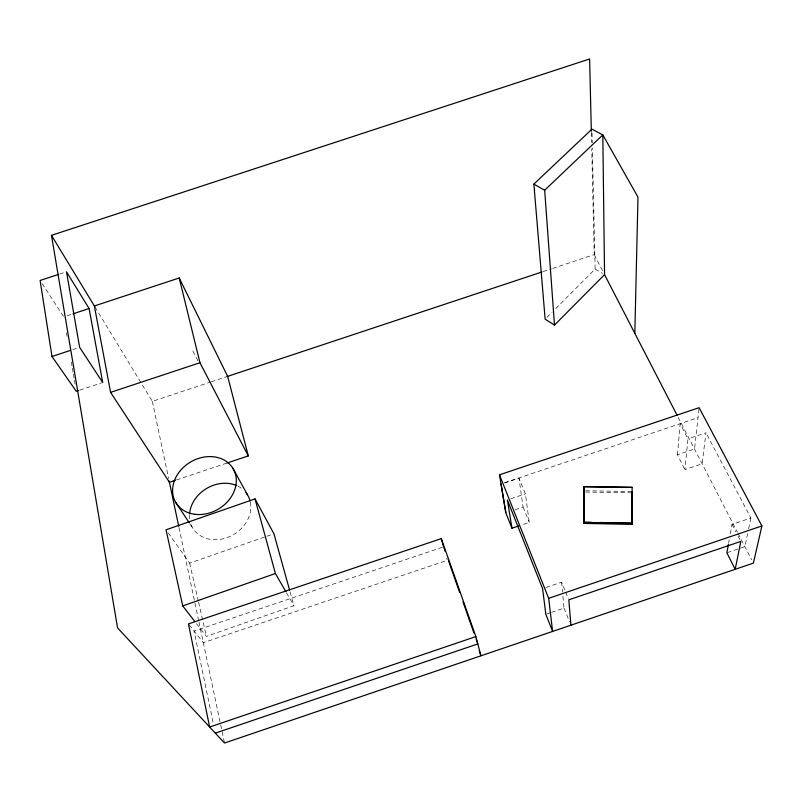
<?xml version="1.0" encoding="UTF-8"?>
<svg xmlns="http://www.w3.org/2000/svg" width="802" height="802" viewBox="0 0 802 802"><rect width="100%" height="100%" fill="white"/><g stroke="black" fill="none" stroke-linecap="round" stroke-linejoin="round"><path stroke-width="0.6" stroke-dasharray="4.01 3.01" d="M677.449 454.824L680.156 423.697L687.966 438.854L684.898 469.601L702.131 463.787L705.961 432.789L687.966 438.854M698.973 408.799L694.532 449.06L677.429 454.794L684.898 469.601M728.587 543.325L729.229 539.776M730.311 533.861L732.036 524.388L750.893 518.002L705.961 432.789M747.634 533.53L744.888 546.673L726.863 552.789M748.637 528.749L750.893 518.002M546.894 317.402L552.157 312.128M555.666 308.61L595.134 269.051L592.367 147.909M196.46 623.605L206.365 636.397L293.933 605.69L289.933 591.305M168.179 532.839L189.653 563.124L265.733 536.628M266.906 536.217L273.923 533.771M545.951 587.505L561.611 582.192L565.22 591.004M546.984 613.901L550.393 612.748M551.525 612.357L564.017 608.116L562.643 593.3M504.588 482.774L698.001 417.692M504.448 483.015L518.974 478.122L525.4 493.852L529.24 522.373L521.18 525.089M510.744 498.794L525.4 493.852M515.054 509.761L523.054 507.065L518.974 478.122M442.403 547.265L194.104 631.064L213.292 723.414M176.48 479.907L227.096 462.995M79.719 390.143L101.563 382.905M95.017 307.016L152.33 401.371L210.535 382.043M211.177 381.832L227.648 376.359M543.144 271.577L551.455 268.82M552.648 268.419L594.222 254.615L591.736 148.691M67.248 315.727L71.849 314.214M72.721 349.642L78.486 347.737M59.599 274.063L65.343 272.179M585.64 490.784L630.653 491.486M585.701 492.047L630.633 492.759M595.134 269.051L602.452 273.392M189.142 624.788L203.307 642.703L447.326 560.277L446.704 558.042M189.843 523.656L192.55 527.716M42.135 283.587L63.799 316.86M286.514 592.828L293.933 605.69M192.851 351.086L198.485 361.933M594.222 254.615L603.405 272.409M678.181 417.361L737.439 532.237M738.01 533.34L751.674 559.836M732.036 524.388L735.875 531.846M738.061 536.097L740.256 540.358M565.671 592.107L568.367 598.723M564.017 608.116L569.54 621.781M523.054 507.065L529.24 522.373M189.653 563.124L198.284 600.979M198.565 602.202L206.365 636.397M152.33 401.371L168.641 478.583M178.976 527.505L198.635 620.578M198.896 621.801L224.249 741.81M66.456 332.72L67.067 336.379M71.368 362.003L72.18 366.885M72.38 368.108L73.203 372.99M73.403 374.203L74.225 379.085M74.426 380.308L75.248 385.191M561.611 582.192L562.533 592.066M592.026 132.921L592.257 142.916M591.355 132.49L591.585 142.455M250.364 502.182A32.02 26.707 -31.2 0 1 227.026 537.641A32.02 26.707 -31.2 0 1 190.635 523.435M189.623 518.824A32.02 26.707 -31.2 0 1 189.472 515.195M237.833 486.112A32.02 26.707 -31.2 0 1 241.903 488.629"/><path stroke-width="1.2" d="M632.086 523.335L632.126 487.355L583.926 486.634L583.726 522.353L632.086 523.335L632.016 524.398L583.866 523.405L583.926 486.634M583.866 523.405L584.257 498.022M634.823 333.321L637.981 197.122L602.813 134.876L591.936 129.172L533.871 184.089L545.139 319.156L554.493 325.081L604.548 274.635L602.813 134.876L544.678 190.224L554.493 325.081M631.876 492.779L631.906 491.506L632.016 524.398M728.376 544.508L726.863 552.789L735.193 569.31L740.807 541.42L568.818 599.826L570.924 625.189M505.861 512.678L499.486 474.824L699.103 407.687L761.9 525.942L753.379 563.124L224.5 743.033L117.563 627.906L51.468 235.337L589.62 58.967L591.325 131.247M583.726 522.353L591.224 522.333M289.592 590.112L273.923 533.771L255.026 498.904L166.034 529.801L182.726 605.911L275.397 573.52L285.903 591.756M501.029 483.977L505.831 512.869L511.967 528.197L507.365 499.927L542.593 588.638L545.851 614.292L552.598 631.425L548.678 598.312L761.9 525.942M475.857 636.598L209.643 727.033L188.44 623.896L441.29 538.613L475.857 636.598L480.949 655.795L479.285 651.084M215.317 733.138L477.802 643.926L476.147 639.244M511.877 528.237L518.874 525.871M175.297 480.298L169.412 482.263L110.586 392.368L94.365 305.963L179.207 277.993L227.648 376.359L248.289 455.917L227.096 462.995M78.566 390.524L76.27 391.286L51.99 356.499L40.1 280.469L58.456 274.434M110.586 392.368L199.959 362.735L248.289 455.917M227.166 376.519L541.952 271.978M72.992 313.833L89.092 308.529L102.716 382.524L79.639 347.356L66.486 271.798L89.092 308.529M51.99 356.499L70.416 350.404M583.856 486.724L632.126 487.355M599.886 522.513L630.813 523.145M533.871 184.089L544.678 190.224M182.726 605.911L194.926 621.64M175.658 502.323L189.172 522.633M51.468 235.337L94.786 306.645M232.811 468.147L247.367 494.623M604.548 274.635L677.038 415.155M499.486 474.824L548.678 598.312M443.997 548.037L445.24 551.545M448.539 560.899L459.666 592.477M462.965 601.831L474.092 633.4M441.29 538.613L443.586 546.874M255.026 498.904L275.397 573.52M179.207 277.993L199.959 362.735M169.142 480.969L178.716 526.282M189.543 513.982A32.02 26.707 -31.2 0 1 236.75 485.601M246.044 492.729A32.02 26.707 -31.2 0 1 250.104 501.039M194.665 514.272A33.293 27.328 -30.5 0 0 235.598 474.714A33.293 27.328 -30.5 0 0 183.056 467.726A33.293 27.328 -30.5 0 0 194.665 514.272"/></g></svg>
